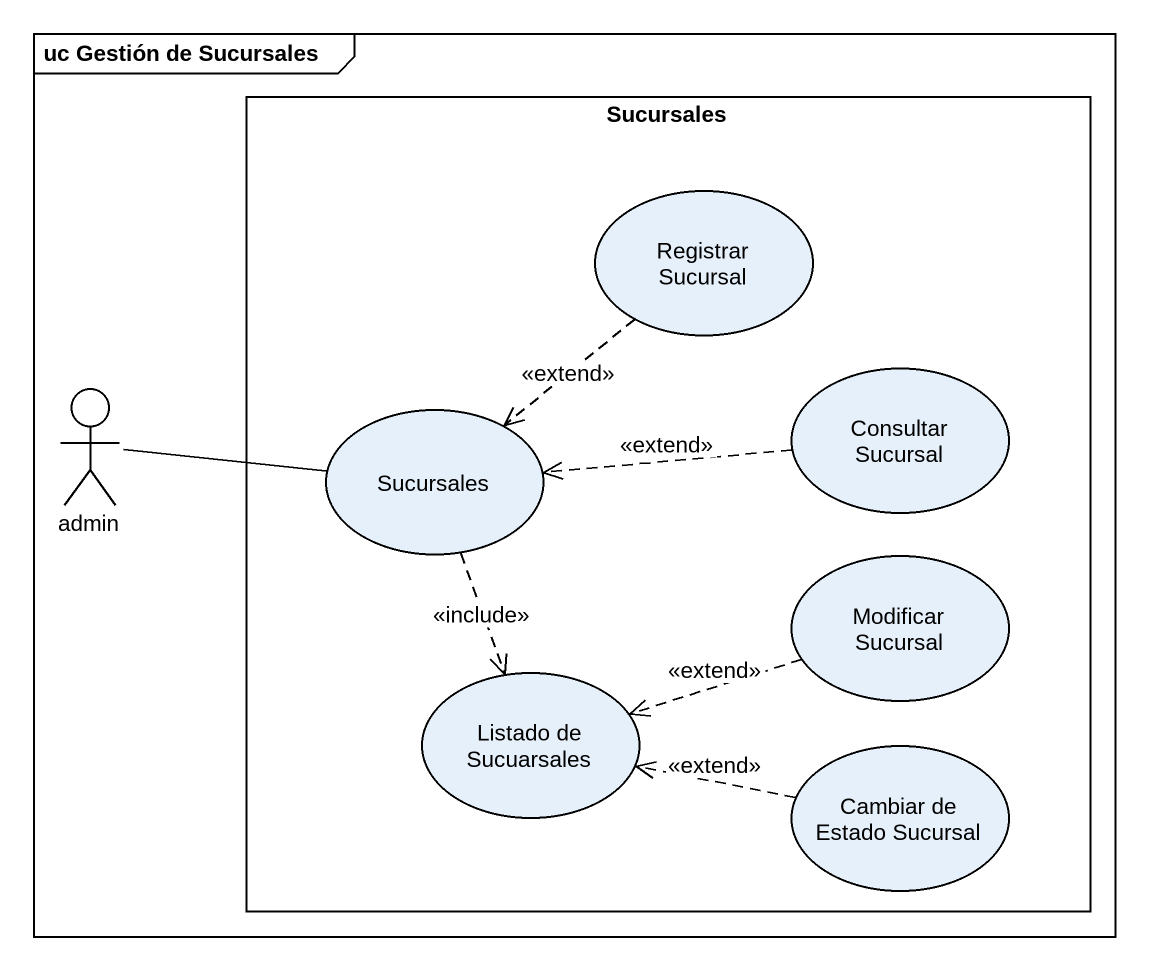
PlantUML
@startuml
mainframe uc Gestión de Sucursales
rectangle Sucursales {
  usecase "Registrar Sucursal" as Registrar_Sucursal
  usecase "Sucursales" as Sucursales_2
  usecase "Consultar Sucursal" as Consultar_Sucursal
  usecase "Modificar Sucursal" as Modificar_Sucursal
  usecase "Listado de Sucuarsales" as Listado_de_Sucuarsales
  usecase "Cambiar de Estado Sucursal" as Cambiar_de_Estado_Sucursal
}
actor admin
Registrar_Sucursal ..> Sucursales_2 : <<extend>>
admin -right- Sucursales_2
Sucursales_2 ..> Listado_de_Sucuarsales : <<include>>
Consultar_Sucursal .left.> Sucursales_2 : <<extend>>
Modificar_Sucursal .left.> Listado_de_Sucuarsales : <<extend>>
Cambiar_de_Estado_Sucursal .left.> Listado_de_Sucuarsales : <<extend>>
@enduml
